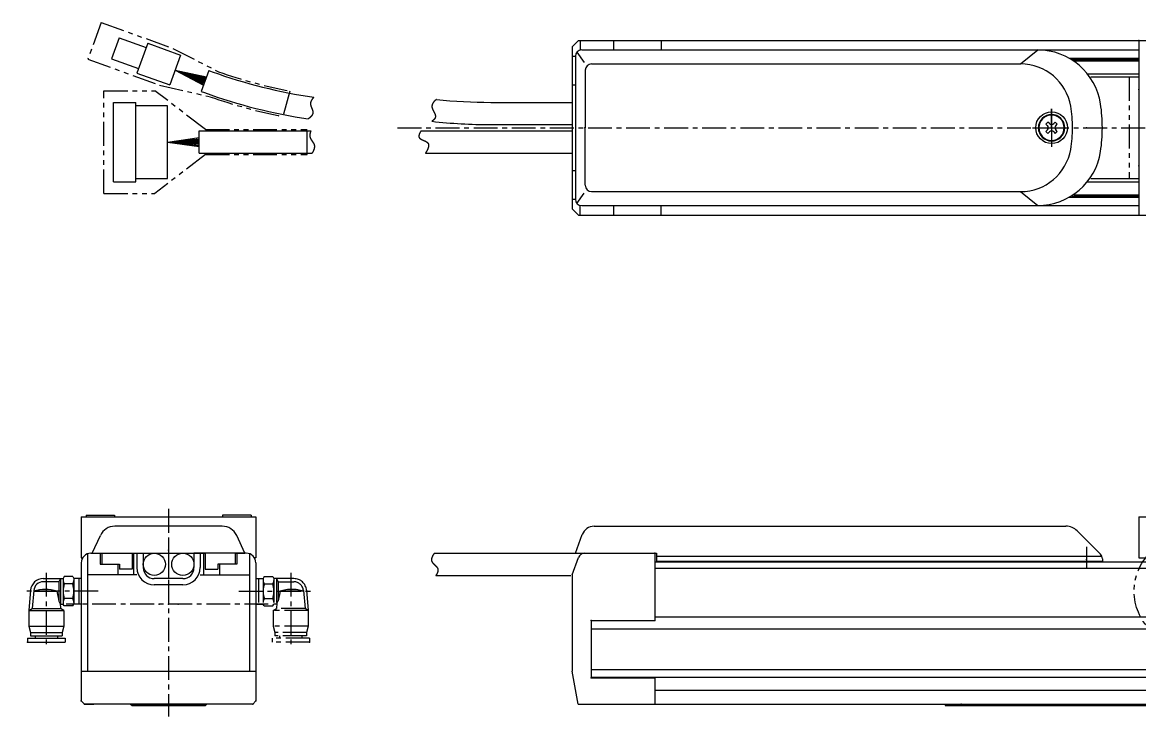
# Model space of a CAD drawing. Extents: x -754 to -140, y 103 to 509.
# Drawn here: x -754.2 to -402.3, y 276.3 to 495 of the extents above; entities that cross this region are included whole.
import ezdxf

# ---------------------------------------------------------------- set-up
doc = ezdxf.new("R2010")
doc.units = 0
for name, pattern in [('CENTER', [12, 7.5, -1.5, 1.5, -1.5]), ('CONTINOUS', [0]), ('PHANTOM', [15, 7.5, -1.5, 1.5, -1.5, 1.5, -1.5])]:
    doc.linetypes.add(name, pattern=pattern)
doc.layers.get('0').update_dxf_attribs({"linetype": 'CONTINUOUS'})
doc.layers.add('CENTER', color=1, linetype='CENTER')

msp = doc.modelspace()

# ---------------------------------------------------------------- linework, layer by layer
at = {"color": 3, "linetype": 'PHANTOM'}
for p, q in [((-729.37, 494.99), (-733.58, 483.41)), ((-729.37, 494.99), (-706.82, 486.78)), ((-706.82, 486.78), (-692.47, 479.43)), ((-733.58, 483.41), (-711.03, 475.21)), ((-711.03, 475.21), (-695.31, 471.61)), ((-405.52, 477.79), (-405.52, 445.79)), ((-728.52, 441.13), (-728.52, 473.45)), ((-728.52, 473.45), (-712.52, 473.45)), ((-696.52, 461.25), (-712.52, 473.45)), ((-669.99, 473.34), (-672.17, 465.31)), ((-696.52, 461.25), (-664.52, 461.25)), ((-664.52, 453.33), (-664.52, 461.25)), ((-696.52, 453.33), (-712.52, 441.13)), ((-696.52, 453.33), (-664.52, 453.33)), ((-728.52, 441.13), (-712.52, 441.13)), ((-678.02, 320.41), (-678.38, 319.79)), ((-678.02, 320.41), (-675.34, 320.41)), ((-675.34, 320.41), (-674.98, 319.79)), ((-680.68, 319.79), (-678.38, 319.79)), ((-680.68, 319.79), (-680.68, 311.79)), ((-679.88, 319.79), (-679.88, 311.79)), ((-678.38, 319.79), (-678.38, 311.79)), ((-678.02, 318.1), (-675.34, 318.1)), ((-668.69, 319.79), (-674.98, 319.79)), ((-674.98, 319.79), (-674.98, 311.79)), ((-674.18, 319.79), (-673.6, 318.79)), ((-674.18, 319.79), (-674.18, 311.79)), ((-673.6, 318.79), (-673.6, 312.79)), ((-673.6, 318.79), (-668.69, 318.79)), ((-678.02, 313.48), (-675.34, 313.48)), ((-673.03, 315.79), (-673.6, 312.79)), ((-665.68, 315.79), (-673.03, 315.79)), ((-665.71, 316.06), (-665.18, 310.36)), ((-664.71, 316.12), (-664.18, 309.79)), ((-680.68, 311.79), (-678.38, 311.79)), ((-678.02, 311.17), (-678.38, 311.79)), ((-678.02, 311.17), (-675.34, 311.17)), ((-675.34, 311.17), (-674.98, 311.79)), ((-675.18, 309.79), (-674.18, 310.36)), ((-664.18, 309.79), (-675.18, 309.79)), ((-675.18, 309.79), (-675.18, 304.79)), ((-674.18, 311.79), (-674.98, 311.79)), ((-674.18, 311.79), (-673.6, 312.79)), ((-674.02, 312.06), (-674.18, 310.36)), ((-665.18, 310.36), (-674.18, 310.36)), ((-664.18, 309.79), (-665.18, 310.36)), ((-664.18, 309.79), (-664.18, 304.79)), ((-664.18, 304.79), (-675.18, 304.79)), ((-675.18, 304.79), (-674.68, 302.79)), ((-664.68, 302.79), (-674.68, 302.79)), ((-674.68, 302.79), (-674.68, 301.79)), ((-664.18, 304.79), (-664.68, 302.79)), ((-664.68, 302.79), (-664.68, 301.79)), ((-675.58, 300.99), (-675.58, 299.79)), ((-663.78, 300.99), (-675.58, 300.99)), ((-663.78, 299.79), (-675.58, 299.79)), ((-664.68, 301.79), (-674.68, 301.79)), ((-673.18, 301.79), (-673.18, 300.99)), ((-666.18, 301.79), (-666.18, 300.99)), ((-663.78, 300.99), (-663.78, 299.79))]:
    msp.add_line(p, q, dxfattribs=at)
at = {"color": 7, "linetype": 'CONTINOUS'}
for p, q in [((-723.7, 490.1), (-726.1, 483.52)), ((-723.7, 490.1), (-715.25, 487.02)), ((-579.02, 489.29), (-581.02, 487.29)), ((-579.02, 489.29), (-558.02, 489.29)), ((-578.54, 489.29), (-578.54, 486.49)), ((-568.02, 489.29), (-568.02, 486.21)), ((-561.02, 489.29), (-158.02, 489.29)), ((-553.02, 489.29), (-553.02, 486.28)), ((-402.52, 489.29), (-402.52, 434.29)), ((-402.52, 489.29), (-384.52, 489.29)), ((-714.73, 488.43), (-718.15, 479.03)), ((-714.73, 488.43), (-704.4, 484.67)), ((-581.02, 487.29), (-581.02, 436.29)), ((-578.02, 486.29), (-434.36, 486.29)), ((-573.02, 486.29), (-402.52, 486.29)), ((-439.77, 481.9), (-434.36, 486.29)), ((-726.1, 483.52), (-717.64, 480.44)), ((-704.4, 484.67), (-707.82, 475.27)), ((-581.02, 484.29), (-580.06, 484.29)), ((-580.02, 484.29), (-580.02, 439.29)), ((-579.53, 485.59), (-577.29, 482.37)), ((-424.41, 483.69), (-402.52, 483.69)), ((-423.75, 483.29), (-402.52, 483.29)), ((-423.09, 482.88), (-402.52, 482.88)), ((-718.15, 479.03), (-707.82, 475.27)), ((-706.11, 479.97), (-696.35, 477.54)), ((-706.11, 479.97), (-696.71, 476.55)), ((-706.11, 479.97), (-696.47, 477.21)), ((-706.11, 479.97), (-696.59, 476.88)), ((-706.11, 479.97), (-696.23, 477.87)), ((-706.11, 479.97), (-697.19, 475.23)), ((-706.11, 479.97), (-696.83, 476.22)), ((-706.11, 479.97), (-697.07, 475.56)), ((-706.11, 479.97), (-696.95, 475.89)), ((-706.11, 479.97), (-696.71, 476.55)), ((-695.51, 479.84), (-697.91, 473.26)), ((-695.51, 479.84), (-694.41, 479.44)), ((-576.92, 479.9), (-576.92, 461.79)), ((-574.92, 481.9), (-439.77, 481.9)), ((-418.47, 478.79), (-402.52, 478.79)), ((-581.02, 475.29), (-580.16, 475.29)), ((-417.64, 477.79), (-402.52, 477.79)), ((-697.91, 473.26), (-696.81, 472.86)), ((-725.52, 469.79), (-718.52, 469.79)), ((-725.52, 444.79), (-725.52, 469.79)), ((-718.52, 444.79), (-718.52, 469.79)), ((-718.52, 468.79), (-708.52, 468.79)), ((-708.52, 445.79), (-708.52, 468.75)), ((-606.69, 469.79), (-581.02, 469.79)), ((-606.69, 462.79), (-581.02, 462.79)), ((-576.92, 443.67), (-576.92, 461.79)), ((-431.18, 463.6), (-431.83, 462.95)), ((-431.83, 462.95), (-431.33, 462.45)), ((-431.33, 461.12), (-431.83, 460.63)), ((-430.68, 463.1), (-431.18, 463.6)), ((-428.86, 463.6), (-429.35, 463.1)), ((-428.21, 462.95), (-428.86, 463.6)), ((-428.7, 462.45), (-428.21, 462.95)), ((-428.21, 460.63), (-428.7, 461.12)), ((-708.52, 457.29), (-698.52, 458.69)), ((-708.52, 457.29), (-698.52, 458.34)), ((-708.52, 457.29), (-698.52, 457.99)), ((-708.52, 457.29), (-698.52, 457.64)), ((-698.52, 460.79), (-663.4, 460.79)), ((-698.52, 453.79), (-698.52, 460.79)), ((-628.63, 460.79), (-581.02, 460.79)), ((-431.83, 460.63), (-431.18, 459.98)), ((-431.18, 459.98), (-430.68, 460.47)), ((-429.35, 460.47), (-428.86, 459.98)), ((-428.86, 459.98), (-428.21, 460.63)), ((-708.52, 457.29), (-698.52, 456.94)), ((-708.52, 457.29), (-698.52, 456.59)), ((-708.52, 457.29), (-698.52, 456.24)), ((-708.52, 457.29), (-698.52, 455.88)), ((-708.52, 457.29), (-698.52, 457.29)), ((-708.52, 457.29), (-698.52, 457.29)), ((-698.52, 453.79), (-662.98, 453.79)), ((-627.28, 453.79), (-581.02, 453.79)), ((-581.02, 448.29), (-580.16, 448.29)), ((-725.52, 444.79), (-718.52, 444.79)), ((-718.52, 445.79), (-708.52, 445.79)), ((-418.84, 444.79), (-402.52, 444.79)), ((-417.67, 445.79), (-402.52, 445.79)), ((-579.53, 437.98), (-577.29, 441.2)), ((-574.92, 441.67), (-439.77, 441.67)), ((-439.77, 441.67), (-434.36, 437.29)), ((-423.53, 440.29), (-402.52, 440.29)), ((-422.95, 440.69), (-402.52, 440.69)), ((-581.02, 439.29), (-580.06, 439.29)), ((-578.54, 434.29), (-578.54, 437.09)), ((-578.02, 437.29), (-434.36, 437.29)), ((-573.02, 437.29), (-402.52, 437.29)), ((-568.02, 437.25), (-568.02, 434.29)), ((-553.02, 434.29), (-553.02, 437.33)), ((-424.49, 439.88), (-402.52, 439.88)), ((-579.02, 434.29), (-581.02, 436.29)), ((-579.02, 434.29), (-558.02, 434.29)), ((-561.02, 434.29), (-158.02, 434.29)), ((-402.52, 434.29), (-384.52, 434.29)), ((-735.68, 339.29), (-680.68, 339.29)), ((-735.68, 339.29), (-735.68, 326.29)), ((-734.18, 339.79), (-734.18, 339.29)), ((-734.18, 339.79), (-725.18, 339.79)), ((-725.18, 339.79), (-725.18, 339.29)), ((-682.18, 339.79), (-691.18, 339.79)), ((-691.18, 339.79), (-691.18, 339.29)), ((-682.18, 339.79), (-682.18, 339.29)), ((-680.68, 339.29), (-680.68, 326.29)), ((-402.52, 339.29), (-402.52, 326.29)), ((-402.52, 339.29), (-384.02, 339.29)), ((-691.25, 336.29), (-725.11, 336.29)), ((-574.12, 336.29), (-425.49, 336.29)), ((-421.95, 334.82), (-414.6, 327.47)), ((-732.26, 327.79), (-729.64, 333.4)), ((-684.1, 327.79), (-686.72, 333.4)), ((-580.02, 327.79), (-577.88, 333.66)), ((-733.68, 327.62), (-733.68, 290.63)), ((-732.68, 327.79), (-716.18, 327.79)), ((-732.26, 327.79), (-729.18, 327.79)), ((-729.68, 327.79), (-729.68, 324.29)), ((-729.18, 327.79), (-729.18, 324.29)), ((-719.68, 327.79), (-719.68, 322.79)), ((-719.68, 327.79), (-696.68, 327.79)), ((-719.18, 327.79), (-719.18, 320.99)), ((-718.18, 327.79), (-718.18, 323.29)), ((-716.18, 327.79), (-716.18, 323.29)), ((-700.18, 327.79), (-700.18, 323.29)), ((-683.68, 327.79), (-700.18, 327.79)), ((-698.18, 327.79), (-698.18, 323.29)), ((-697.18, 327.79), (-697.18, 320.99)), ((-696.68, 327.79), (-696.68, 322.79)), ((-687.18, 327.79), (-687.18, 324.29)), ((-687.18, 327.79), (-684.1, 327.79)), ((-686.68, 327.79), (-686.68, 324.29)), ((-682.68, 327.62), (-682.68, 290.63)), ((-624.44, 327.79), (-578.02, 327.79)), ((-580.02, 327.79), (-554.52, 327.79)), ((-577.14, 327.79), (-555.02, 327.79)), ((-555.02, 327.79), (-555.02, 306.59)), ((-554.52, 327.79), (-554.52, 325.29)), ((-735.68, 326.29), (-735.17, 326.29)), ((-735.68, 324.79), (-735.68, 283.36)), ((-729.68, 324.29), (-724.18, 324.29)), ((-729.18, 324.29), (-723.68, 324.29)), ((-724.18, 324.29), (-724.18, 320.99)), ((-723.68, 324.29), (-723.68, 322.79)), ((-692.68, 324.29), (-692.68, 322.79)), ((-687.18, 324.29), (-692.68, 324.29)), ((-686.68, 324.29), (-692.18, 324.29)), ((-692.18, 324.29), (-692.18, 320.99)), ((-680.68, 326.29), (-681.19, 326.29)), ((-680.68, 324.79), (-680.68, 281.29)), ((-581.02, 320.99), (-579.02, 326.47)), ((-555.02, 325.09), (-158.02, 325.09)), ((-554.52, 326.89), (-414.2, 326.89)), ((-554.52, 325.29), (-414.02, 325.29)), ((-414.02, 326.06), (-414.02, 325.29)), ((-402.52, 326.29), (-312.52, 326.29)), ((-741.02, 320.41), (-741.38, 319.79)), ((-738.34, 320.41), (-741.02, 320.41)), ((-738.34, 320.41), (-737.98, 319.79)), ((-718.18, 320.99), (-733.68, 320.99)), ((-719.18, 320.99), (-724.18, 320.99)), ((-719.68, 322.79), (-723.68, 322.79)), ((-698.18, 320.99), (-682.68, 320.99)), ((-697.18, 320.99), (-692.18, 320.99)), ((-696.68, 322.79), (-692.68, 322.79)), ((-623.98, 320.79), (-581.49, 320.79)), ((-581.02, 320.99), (-581.02, 290.63)), ((-555.02, 323.09), (-169.02, 323.09)), ((-747.67, 319.79), (-741.38, 319.79)), ((-742.76, 318.79), (-747.67, 318.79)), ((-742.18, 319.79), (-742.76, 318.79)), ((-742.76, 318.79), (-742.76, 312.79)), ((-742.18, 319.79), (-742.18, 311.79)), ((-741.38, 319.79), (-741.38, 311.79)), ((-738.34, 318.1), (-741.02, 318.1)), ((-737.98, 319.79), (-737.98, 311.79)), ((-735.68, 319.79), (-737.98, 319.79)), ((-736.48, 319.79), (-736.48, 311.79)), ((-735.68, 319.79), (-735.68, 311.79)), ((-703.68, 319.79), (-712.68, 319.79)), ((-703.68, 317.79), (-712.68, 317.79)), ((-751.65, 316.12), (-752.18, 309.79)), ((-750.66, 316.06), (-751.18, 310.36)), ((-750.68, 315.79), (-743.33, 315.79)), ((-743.33, 315.79), (-742.76, 312.79)), ((-738.34, 313.48), (-741.02, 313.48)), ((-752.18, 309.79), (-751.18, 310.36)), ((-752.18, 309.79), (-752.18, 304.79)), ((-752.18, 309.79), (-741.18, 309.79)), ((-751.18, 310.36), (-742.18, 310.36)), ((-742.18, 311.79), (-742.76, 312.79)), ((-742.34, 312.06), (-742.18, 310.36)), ((-742.18, 311.79), (-741.38, 311.79)), ((-741.18, 309.79), (-742.18, 310.36)), ((-741.02, 311.17), (-741.38, 311.79)), ((-741.18, 309.79), (-741.18, 304.79)), ((-738.34, 311.17), (-741.02, 311.17)), ((-738.34, 311.17), (-737.98, 311.79)), ((-735.68, 311.79), (-737.98, 311.79)), ((-575.02, 306.59), (-555.02, 306.59)), ((-575.02, 306.59), (-575.02, 288.59)), ((-555.02, 307.79), (-169.02, 307.79)), ((-752.18, 304.79), (-751.68, 302.79)), ((-752.18, 304.79), (-741.18, 304.79)), ((-751.68, 302.79), (-751.68, 301.79)), ((-751.68, 302.79), (-741.68, 302.79)), ((-741.18, 304.79), (-741.68, 302.79)), ((-741.68, 302.79), (-741.68, 301.79)), ((-575.02, 303.96), (-148.52, 303.96)), ((-752.58, 300.99), (-752.58, 299.79)), ((-752.58, 300.99), (-740.78, 300.99)), ((-752.58, 299.79), (-740.78, 299.79)), ((-751.68, 301.79), (-741.68, 301.79)), ((-750.18, 301.79), (-750.18, 300.99)), ((-743.18, 301.79), (-743.18, 300.99)), ((-740.78, 300.99), (-740.78, 299.79)), ((-735.68, 290.63), (-680.68, 290.63)), ((-579.19, 280.29), (-581.02, 290.63)), ((-575.02, 291.12), (-148.52, 291.12)), ((-575.02, 288.79), (-148.52, 288.79)), ((-735.68, 288.59), (-735.68, 281.29)), ((-575.02, 288.59), (-555.02, 288.59)), ((-555.02, 288.59), (-555.02, 280.29)), ((-555.02, 284.62), (-169.02, 284.62)), ((-735.68, 281.29), (-734.68, 280.29)), ((-735.68, 281.29), (-734.68, 280.29)), ((-681.68, 280.29), (-734.68, 280.29)), ((-734.68, 280.29), (-731.68, 280.29)), ((-720.18, 280.29), (-696.18, 280.29)), ((-719.78, 279.79), (-720.18, 280.19)), ((-719.78, 279.79), (-696.58, 279.79)), ((-696.18, 280.19), (-696.58, 279.79)), ((-680.68, 281.29), (-681.68, 280.29)), ((-579.19, 280.29), (-555.02, 280.29)), ((-555.02, 280.29), (-169.02, 280.29)), ((-463.52, 280.29), (-463.52, 279.79)), ((-463.52, 279.79), (-277.93, 279.79))]:
    msp.add_line(p, q, dxfattribs=at)
at = {"color": 7}
for points in [[(-662.41, 471.41, 0), (-662.44, 471.38, 0), (-662.47, 471.35, 0), (-662.49, 471.32, 0), (-662.52, 471.29, 0), (-662.55, 471.26, 0), (-662.58, 471.23, 0), (-662.61, 471.2, 0), (-662.63, 471.17, 0), (-662.66, 471.14, 0), (-662.69, 471.1, 0), (-662.71, 471.07, 0), (-662.74, 471.04, 0), (-662.77, 471.01, 0), (-662.79, 470.97, 0), (-662.82, 470.94, 0), (-662.85, 470.91, 0), (-662.87, 470.87, 0), (-662.9, 470.84, 0), (-662.92, 470.81, 0), (-662.95, 470.77, 0), (-662.97, 470.74, 0), (-663, 470.7, 0), (-663.02, 470.67, 0), (-663.04, 470.63, 0), (-663.07, 470.6, 0), (-663.09, 470.56, 0), (-663.11, 470.52, 0), (-663.13, 470.49, 0), (-663.15, 470.45, 0), (-663.17, 470.42, 0), (-663.19, 470.38, 0), (-663.21, 470.34, 0), (-663.23, 470.31, 0), (-663.25, 470.27, 0), (-663.27, 470.23, 0), (-663.28, 470.19, 0), (-663.3, 470.16, 0), (-663.32, 470.12, 0), (-663.33, 470.08, 0), (-663.35, 470.04, 0), (-663.36, 470, 0), (-663.37, 469.97, 0), (-663.38, 469.93, 0), (-663.4, 469.89, 0), (-663.41, 469.85, 0), (-663.42, 469.81, 0), (-663.43, 469.77, 0), (-663.44, 469.74, 0), (-663.44, 469.7, 0), (-663.45, 469.66, 0), (-663.46, 469.62, 0), (-663.46, 469.58, 0), (-663.47, 469.54, 0), (-663.47, 469.5, 0), (-663.47, 469.46, 0), (-663.47, 469.42, 0), (-663.47, 469.38, 0), (-663.47, 469.35, 0), (-663.47, 469.31, 0), (-663.47, 469.27, 0), (-663.47, 469.23, 0), (-663.46, 469.19, 0), (-663.46, 469.15, 0), (-663.45, 469.11, 0), (-663.45, 469.07, 0), (-663.44, 469.03, 0), (-663.43, 468.99, 0), (-663.42, 468.95, 0), (-663.41, 468.91, 0), (-663.4, 468.87, 0), (-663.39, 468.83, 0), (-663.38, 468.79, 0), (-663.37, 468.75, 0), (-663.36, 468.71, 0), (-663.35, 468.67, 0), (-663.34, 468.64, 0), (-663.32, 468.6, 0), (-663.31, 468.56, 0), (-663.3, 468.52, 0), (-663.28, 468.48, 0), (-663.27, 468.44, 0), (-663.25, 468.4, 0), (-663.24, 468.36, 0), (-663.22, 468.32, 0), (-663.21, 468.28, 0), (-663.19, 468.24, 0), (-663.17, 468.2, 0), (-663.16, 468.16, 0), (-663.14, 468.12, 0), (-663.13, 468.08, 0), (-663.11, 468.04, 0), (-663.09, 468, 0), (-663.08, 467.96, 0), (-663.06, 467.92, 0), (-663.04, 467.88, 0), (-663.03, 467.85, 0), (-663.01, 467.81, 0), (-663, 467.77, 0), (-662.98, 467.73, 0), (-662.97, 467.69, 0), (-662.95, 467.65, 0), (-662.93, 467.61, 0), (-662.92, 467.57, 0), (-662.9, 467.53, 0), (-662.89, 467.49, 0), (-662.88, 467.45, 0), (-662.86, 467.41, 0), (-662.85, 467.38, 0), (-662.84, 467.34, 0), (-662.83, 467.3, 0), (-662.81, 467.26, 0), (-662.8, 467.22, 0), (-662.79, 467.18, 0), (-662.78, 467.14, 0), (-662.77, 467.1, 0), (-662.76, 467.06, 0), (-662.75, 467.03, 0), (-662.75, 466.99, 0), (-662.74, 466.95, 0), (-662.73, 466.91, 0), (-662.73, 466.87, 0), (-662.72, 466.83, 0), (-662.72, 466.8, 0), (-662.71, 466.76, 0), (-662.71, 466.72, 0), (-662.71, 466.68, 0), (-662.71, 466.64, 0), (-662.71, 466.61, 0), (-662.71, 466.57, 0), (-662.71, 466.53, 0), (-662.71, 466.49, 0), (-662.72, 466.46, 0), (-662.72, 466.42, 0), (-662.73, 466.38, 0), (-662.74, 466.35, 0), (-662.74, 466.31, 0), (-662.75, 466.27, 0), (-662.76, 466.23, 0), (-662.77, 466.2, 0), (-662.79, 466.16, 0), (-662.8, 466.12, 0), (-662.81, 466.09, 0), (-662.83, 466.05, 0), (-662.84, 466.01, 0), (-662.86, 465.98, 0), (-662.88, 465.94, 0), (-662.89, 465.91, 0), (-662.91, 465.87, 0), (-662.93, 465.84, 0), (-662.95, 465.8, 0), (-662.97, 465.77, 0), (-663, 465.73, 0), (-663.02, 465.7, 0), (-663.04, 465.66, 0), (-663.07, 465.63, 0), (-663.09, 465.6, 0), (-663.11, 465.56, 0), (-663.14, 465.53, 0), (-663.17, 465.49, 0), (-663.19, 465.46, 0), (-663.22, 465.43, 0), (-663.25, 465.4, 0), (-663.27, 465.36, 0), (-663.3, 465.33, 0), (-663.33, 465.3, 0), (-663.36, 465.27, 0), (-663.39, 465.24, 0), (-663.42, 465.21, 0), (-663.45, 465.18, 0), (-663.48, 465.15, 0), (-663.51, 465.12, 0), (-663.55, 465.09, 0), (-663.58, 465.06, 0), (-663.61, 465.03, 0), (-663.64, 465, 0), (-663.68, 464.97, 0), (-663.71, 464.94, 0), (-663.74, 464.92, 0), (-663.77, 464.89, 0), (-663.81, 464.86, 0), (-663.84, 464.84, 0), (-663.87, 464.81, 0), (-663.91, 464.78, 0), (-663.94, 464.76, 0), (-663.98, 464.73, 0), (-664.01, 464.71, 0), (-664.04, 464.68, 0), (-664.08, 464.66, 0), (-664.11, 464.64, 0), (-664.14, 464.62, 0), (-664.18, 464.59, 0)], [(-623.79, 470.7, 0), (-623.82, 470.68, 0), (-623.86, 470.65, 0), (-623.89, 470.63, 0), (-623.92, 470.61, 0), (-623.96, 470.58, 0), (-623.99, 470.55, 0), (-624.02, 470.53, 0), (-624.06, 470.5, 0), (-624.09, 470.47, 0), (-624.12, 470.44, 0), (-624.16, 470.41, 0), (-624.19, 470.38, 0), (-624.22, 470.36, 0), (-624.26, 470.33, 0), (-624.29, 470.3, 0), (-624.32, 470.27, 0), (-624.35, 470.24, 0), (-624.38, 470.2, 0), (-624.41, 470.17, 0), (-624.45, 470.14, 0), (-624.48, 470.11, 0), (-624.51, 470.07, 0), (-624.53, 470.04, 0), (-624.57, 470.01, 0), (-624.59, 469.98, 0), (-624.62, 469.94, 0), (-624.65, 469.91, 0), (-624.68, 469.87, 0), (-624.71, 469.84, 0), (-624.73, 469.8, 0), (-624.76, 469.77, 0), (-624.78, 469.73, 0), (-624.81, 469.69, 0), (-624.83, 469.66, 0), (-624.86, 469.62, 0), (-624.88, 469.58, 0), (-624.9, 469.55, 0), (-624.92, 469.51, 0), (-624.95, 469.47, 0), (-624.97, 469.44, 0), (-624.99, 469.4, 0), (-625, 469.36, 0), (-625.02, 469.32, 0), (-625.04, 469.28, 0), (-625.06, 469.25, 0), (-625.08, 469.21, 0), (-625.09, 469.17, 0), (-625.11, 469.13, 0), (-625.12, 469.09, 0), (-625.13, 469.05, 0), (-625.14, 469.01, 0), (-625.15, 468.97, 0), (-625.17, 468.93, 0), (-625.17, 468.89, 0), (-625.18, 468.85, 0), (-625.19, 468.81, 0), (-625.2, 468.77, 0), (-625.2, 468.73, 0), (-625.21, 468.69, 0), (-625.21, 468.65, 0), (-625.21, 468.61, 0), (-625.22, 468.57, 0), (-625.22, 468.53, 0), (-625.22, 468.49, 0), (-625.21, 468.45, 0), (-625.21, 468.41, 0), (-625.21, 468.37, 0), (-625.2, 468.33, 0), (-625.2, 468.29, 0), (-625.19, 468.25, 0), (-625.18, 468.21, 0), (-625.17, 468.17, 0), (-625.17, 468.13, 0), (-625.16, 468.09, 0), (-625.15, 468.05, 0), (-625.13, 468, 0), (-625.12, 467.96, 0), (-625.11, 467.92, 0), (-625.1, 467.88, 0), (-625.08, 467.84, 0), (-625.07, 467.8, 0), (-625.05, 467.76, 0), (-625.04, 467.72, 0), (-625.02, 467.68, 0), (-625, 467.64, 0), (-624.99, 467.6, 0), (-624.97, 467.56, 0), (-624.95, 467.52, 0), (-624.93, 467.48, 0), (-624.91, 467.44, 0), (-624.9, 467.39, 0), (-624.88, 467.35, 0), (-624.86, 467.31, 0), (-624.84, 467.27, 0), (-624.82, 467.23, 0), (-624.8, 467.19, 0), (-624.78, 467.15, 0), (-624.76, 467.11, 0), (-624.73, 467.07, 0), (-624.71, 467.03, 0), (-624.69, 466.99, 0), (-624.67, 466.95, 0), (-624.65, 466.91, 0), (-624.63, 466.87, 0), (-624.61, 466.83, 0), (-624.59, 466.79, 0), (-624.57, 466.75, 0), (-624.55, 466.71, 0), (-624.53, 466.67, 0), (-624.51, 466.63, 0), (-624.49, 466.59, 0), (-624.47, 466.55, 0), (-624.45, 466.51, 0), (-624.43, 466.47, 0), (-624.41, 466.43, 0), (-624.39, 466.39, 0), (-624.37, 466.35, 0), (-624.35, 466.31, 0), (-624.34, 466.27, 0), (-624.32, 466.23, 0), (-624.3, 466.19, 0), (-624.29, 466.15, 0), (-624.27, 466.11, 0), (-624.25, 466.07, 0), (-624.24, 466.03, 0), (-624.23, 466, 0), (-624.21, 465.95, 0), (-624.2, 465.92, 0), (-624.19, 465.88, 0), (-624.18, 465.84, 0), (-624.17, 465.8, 0), (-624.16, 465.76, 0), (-624.15, 465.72, 0), (-624.14, 465.69, 0), (-624.13, 465.65, 0), (-624.13, 465.61, 0), (-624.12, 465.57, 0), (-624.12, 465.53, 0), (-624.11, 465.49, 0), (-624.11, 465.46, 0), (-624.11, 465.42, 0), (-624.11, 465.38, 0), (-624.11, 465.34, 0), (-624.11, 465.31, 0), (-624.11, 465.27, 0), (-624.12, 465.23, 0), (-624.12, 465.19, 0), (-624.13, 465.16, 0), (-624.14, 465.12, 0), (-624.14, 465.08, 0), (-624.15, 465.05, 0), (-624.17, 465.01, 0), (-624.18, 464.97, 0), (-624.19, 464.94, 0), (-624.21, 464.9, 0), (-624.22, 464.86, 0), (-624.24, 464.83, 0), (-624.26, 464.79, 0), (-624.28, 464.76, 0), (-624.3, 464.72, 0), (-624.32, 464.69, 0), (-624.34, 464.65, 0), (-624.37, 464.62, 0), (-624.39, 464.58, 0), (-624.42, 464.55, 0), (-624.44, 464.52, 0), (-624.47, 464.48, 0), (-624.5, 464.45, 0), (-624.52, 464.42, 0), (-624.55, 464.39, 0), (-624.58, 464.36, 0), (-624.62, 464.32, 0), (-624.65, 464.29, 0), (-624.68, 464.26, 0), (-624.71, 464.23, 0), (-624.74, 464.2, 0), (-624.77, 464.17, 0), (-624.81, 464.14, 0), (-624.84, 464.12, 0), (-624.88, 464.09, 0), (-624.91, 464.06, 0), (-624.95, 464.04, 0), (-624.98, 464.01, 0), (-625.02, 463.99, 0), (-625.05, 463.96, 0), (-625.09, 463.94, 0), (-625.12, 463.91, 0), (-625.16, 463.89, 0), (-625.19, 463.87, 0), (-625.23, 463.85, 0), (-625.27, 463.82, 0)], [(-663.38, 460.79, 0), (-663.39, 460.75, 0), (-663.41, 460.71, 0), (-663.42, 460.68, 0), (-663.44, 460.64, 0), (-663.45, 460.6, 0), (-663.46, 460.57, 0), (-663.48, 460.53, 0), (-663.49, 460.49, 0), (-663.5, 460.45, 0), (-663.51, 460.41, 0), (-663.52, 460.38, 0), (-663.54, 460.34, 0), (-663.55, 460.3, 0), (-663.56, 460.26, 0), (-663.57, 460.22, 0), (-663.58, 460.18, 0), (-663.59, 460.14, 0), (-663.6, 460.1, 0), (-663.61, 460.06, 0), (-663.62, 460.02, 0), (-663.62, 459.98, 0), (-663.63, 459.94, 0), (-663.64, 459.91, 0), (-663.64, 459.87, 0), (-663.65, 459.83, 0), (-663.66, 459.79, 0), (-663.66, 459.75, 0), (-663.67, 459.71, 0), (-663.67, 459.67, 0), (-663.67, 459.63, 0), (-663.68, 459.59, 0), (-663.68, 459.55, 0), (-663.68, 459.51, 0), (-663.68, 459.47, 0), (-663.69, 459.43, 0), (-663.69, 459.39, 0), (-663.69, 459.35, 0), (-663.69, 459.31, 0), (-663.68, 459.27, 0), (-663.68, 459.23, 0), (-663.68, 459.19, 0), (-663.68, 459.16, 0), (-663.67, 459.12, 0), (-663.67, 459.08, 0), (-663.66, 459.04, 0), (-663.66, 459, 0), (-663.65, 458.96, 0), (-663.64, 458.93, 0), (-663.63, 458.89, 0), (-663.63, 458.85, 0), (-663.62, 458.81, 0), (-663.61, 458.78, 0), (-663.6, 458.74, 0), (-663.58, 458.7, 0), (-663.57, 458.67, 0), (-663.56, 458.63, 0), (-663.54, 458.6, 0), (-663.53, 458.56, 0), (-663.51, 458.52, 0), (-663.5, 458.49, 0), (-663.48, 458.45, 0), (-663.47, 458.42, 0), (-663.45, 458.38, 0), (-663.43, 458.35, 0), (-663.41, 458.31, 0), (-663.39, 458.28, 0), (-663.38, 458.24, 0), (-663.36, 458.21, 0), (-663.34, 458.17, 0), (-663.32, 458.14, 0), (-663.3, 458.11, 0), (-663.28, 458.07, 0), (-663.25, 458.04, 0), (-663.23, 458, 0), (-663.21, 457.97, 0), (-663.19, 457.94, 0), (-663.17, 457.9, 0), (-663.15, 457.87, 0), (-663.12, 457.83, 0), (-663.1, 457.8, 0), (-663.08, 457.77, 0), (-663.06, 457.74, 0), (-663.03, 457.7, 0), (-663.01, 457.67, 0), (-662.99, 457.63, 0), (-662.96, 457.6, 0), (-662.94, 457.57, 0), (-662.92, 457.54, 0), (-662.89, 457.5, 0), (-662.87, 457.47, 0), (-662.85, 457.44, 0), (-662.83, 457.4, 0), (-662.8, 457.37, 0), (-662.78, 457.34, 0), (-662.76, 457.3, 0), (-662.74, 457.27, 0), (-662.72, 457.24, 0), (-662.69, 457.2, 0), (-662.67, 457.17, 0), (-662.65, 457.14, 0), (-662.63, 457.1, 0), (-662.61, 457.07, 0), (-662.59, 457.04, 0), (-662.57, 457, 0), (-662.55, 456.97, 0), (-662.53, 456.93, 0), (-662.51, 456.9, 0), (-662.49, 456.86, 0), (-662.47, 456.83, 0), (-662.46, 456.8, 0), (-662.44, 456.76, 0), (-662.42, 456.73, 0), (-662.41, 456.69, 0), (-662.39, 456.66, 0), (-662.38, 456.62, 0), (-662.36, 456.59, 0), (-662.35, 456.55, 0), (-662.34, 456.52, 0), (-662.32, 456.48, 0), (-662.31, 456.44, 0), (-662.3, 456.41, 0), (-662.29, 456.37, 0), (-662.28, 456.34, 0), (-662.27, 456.3, 0), (-662.27, 456.26, 0), (-662.26, 456.23, 0), (-662.25, 456.19, 0), (-662.25, 456.15, 0), (-662.24, 456.11, 0), (-662.24, 456.08, 0), (-662.23, 456.04, 0), (-662.23, 456, 0), (-662.23, 455.96, 0), (-662.23, 455.92, 0), (-662.23, 455.89, 0), (-662.23, 455.85, 0), (-662.23, 455.81, 0), (-662.23, 455.77, 0), (-662.23, 455.73, 0), (-662.24, 455.69, 0), (-662.24, 455.65, 0), (-662.24, 455.62, 0), (-662.25, 455.58, 0), (-662.25, 455.54, 0), (-662.26, 455.5, 0), (-662.27, 455.46, 0), (-662.27, 455.42, 0), (-662.28, 455.38, 0), (-662.29, 455.34, 0), (-662.3, 455.3, 0), (-662.31, 455.26, 0), (-662.32, 455.22, 0), (-662.33, 455.18, 0), (-662.34, 455.14, 0), (-662.35, 455.11, 0), (-662.36, 455.07, 0), (-662.37, 455.03, 0), (-662.38, 454.99, 0), (-662.4, 454.95, 0), (-662.41, 454.91, 0), (-662.42, 454.87, 0), (-662.44, 454.83, 0), (-662.45, 454.8, 0), (-662.47, 454.76, 0), (-662.49, 454.72, 0), (-662.5, 454.68, 0), (-662.52, 454.64, 0), (-662.53, 454.6, 0), (-662.55, 454.57, 0), (-662.57, 454.53, 0), (-662.59, 454.49, 0), (-662.6, 454.45, 0), (-662.62, 454.42, 0), (-662.64, 454.38, 0), (-662.66, 454.34, 0), (-662.68, 454.31, 0), (-662.7, 454.27, 0), (-662.72, 454.23, 0), (-662.73, 454.2, 0), (-662.75, 454.16, 0), (-662.77, 454.13, 0), (-662.79, 454.09, 0), (-662.82, 454.06, 0), (-662.84, 454.02, 0), (-662.86, 453.99, 0), (-662.88, 453.95, 0), (-662.9, 453.92, 0), (-662.92, 453.89, 0), (-662.94, 453.85, 0), (-662.96, 453.82, 0), (-662.99, 453.79, 0)], [(-628.63, 460.79, 0), (-628.66, 460.75, 0), (-628.69, 460.71, 0), (-628.72, 460.67, 0), (-628.74, 460.63, 0), (-628.77, 460.59, 0), (-628.79, 460.55, 0), (-628.82, 460.51, 0), (-628.85, 460.47, 0), (-628.87, 460.43, 0), (-628.9, 460.38, 0), (-628.92, 460.34, 0), (-628.95, 460.29, 0), (-628.97, 460.25, 0), (-629, 460.21, 0), (-629.02, 460.16, 0), (-629.04, 460.12, 0), (-629.06, 460.07, 0), (-629.08, 460.02, 0), (-629.11, 459.98, 0), (-629.12, 459.93, 0), (-629.14, 459.89, 0), (-629.16, 459.84, 0), (-629.18, 459.79, 0), (-629.2, 459.75, 0), (-629.21, 459.7, 0), (-629.23, 459.65, 0), (-629.24, 459.61, 0), (-629.25, 459.56, 0), (-629.26, 459.52, 0), (-629.27, 459.47, 0), (-629.28, 459.43, 0), (-629.29, 459.38, 0), (-629.3, 459.34, 0), (-629.3, 459.29, 0), (-629.31, 459.25, 0), (-629.31, 459.21, 0), (-629.31, 459.16, 0), (-629.31, 459.12, 0), (-629.31, 459.08, 0), (-629.31, 459.04, 0), (-629.3, 459, 0), (-629.29, 458.96, 0), (-629.29, 458.92, 0), (-629.28, 458.88, 0), (-629.26, 458.85, 0), (-629.25, 458.81, 0), (-629.24, 458.77, 0), (-629.22, 458.74, 0), (-629.2, 458.7, 0), (-629.18, 458.67, 0), (-629.16, 458.64, 0), (-629.14, 458.61, 0), (-629.11, 458.58, 0), (-629.09, 458.55, 0), (-629.06, 458.52, 0), (-629.03, 458.49, 0), (-629, 458.46, 0), (-628.97, 458.43, 0), (-628.94, 458.4, 0), (-628.9, 458.38, 0), (-628.87, 458.35, 0), (-628.83, 458.32, 0), (-628.8, 458.3, 0), (-628.76, 458.27, 0), (-628.72, 458.25, 0), (-628.68, 458.22, 0), (-628.64, 458.2, 0), (-628.6, 458.17, 0), (-628.56, 458.15, 0), (-628.51, 458.13, 0), (-628.47, 458.11, 0), (-628.43, 458.08, 0), (-628.38, 458.06, 0), (-628.34, 458.04, 0), (-628.29, 458.02, 0), (-628.25, 458, 0), (-628.2, 457.97, 0), (-628.15, 457.95, 0), (-628.11, 457.93, 0), (-628.06, 457.91, 0), (-628.01, 457.89, 0), (-627.97, 457.87, 0), (-627.92, 457.85, 0), (-627.87, 457.83, 0), (-627.82, 457.81, 0), (-627.77, 457.79, 0), (-627.73, 457.76, 0), (-627.68, 457.74, 0), (-627.63, 457.72, 0), (-627.58, 457.7, 0), (-627.53, 457.68, 0), (-627.49, 457.66, 0), (-627.44, 457.64, 0), (-627.39, 457.62, 0), (-627.35, 457.59, 0), (-627.3, 457.57, 0), (-627.26, 457.55, 0), (-627.21, 457.53, 0), (-627.17, 457.5, 0), (-627.12, 457.48, 0), (-627.08, 457.46, 0), (-627.04, 457.43, 0), (-627, 457.41, 0), (-626.96, 457.38, 0), (-626.92, 457.36, 0), (-626.88, 457.33, 0), (-626.84, 457.31, 0), (-626.8, 457.28, 0), (-626.77, 457.25, 0), (-626.73, 457.22, 0), (-626.7, 457.2, 0), (-626.66, 457.17, 0), (-626.63, 457.14, 0), (-626.6, 457.11, 0), (-626.57, 457.08, 0), (-626.54, 457.05, 0), (-626.51, 457.01, 0), (-626.49, 456.98, 0), (-626.47, 456.95, 0), (-626.44, 456.92, 0), (-626.42, 456.88, 0), (-626.4, 456.85, 0), (-626.38, 456.81, 0), (-626.37, 456.77, 0), (-626.35, 456.73, 0), (-626.34, 456.7, 0), (-626.33, 456.66, 0), (-626.31, 456.62, 0), (-626.3, 456.58, 0), (-626.29, 456.54, 0), (-626.29, 456.5, 0), (-626.28, 456.45, 0), (-626.27, 456.41, 0), (-626.27, 456.37, 0), (-626.27, 456.33, 0), (-626.27, 456.28, 0), (-626.27, 456.24, 0), (-626.27, 456.19, 0), (-626.27, 456.15, 0), (-626.27, 456.11, 0), (-626.28, 456.06, 0), (-626.28, 456.01, 0), (-626.29, 455.97, 0), (-626.29, 455.92, 0), (-626.3, 455.87, 0), (-626.31, 455.83, 0), (-626.32, 455.78, 0), (-626.33, 455.73, 0), (-626.34, 455.69, 0), (-626.35, 455.64, 0), (-626.37, 455.59, 0), (-626.38, 455.54, 0), (-626.39, 455.49, 0), (-626.41, 455.45, 0), (-626.42, 455.4, 0), (-626.44, 455.35, 0), (-626.46, 455.3, 0), (-626.48, 455.25, 0), (-626.49, 455.21, 0), (-626.51, 455.16, 0), (-626.53, 455.11, 0), (-626.55, 455.06, 0), (-626.57, 455.01, 0), (-626.6, 454.96, 0), (-626.62, 454.92, 0), (-626.64, 454.87, 0), (-626.66, 454.82, 0), (-626.68, 454.77, 0), (-626.71, 454.73, 0), (-626.73, 454.68, 0), (-626.76, 454.63, 0), (-626.78, 454.59, 0), (-626.81, 454.54, 0), (-626.83, 454.5, 0), (-626.86, 454.45, 0), (-626.88, 454.41, 0), (-626.91, 454.36, 0), (-626.93, 454.32, 0), (-626.96, 454.27, 0), (-626.99, 454.23, 0), (-627.01, 454.19, 0), (-627.04, 454.14, 0), (-627.07, 454.1, 0), (-627.09, 454.06, 0), (-627.12, 454.02, 0), (-627.15, 453.98, 0), (-627.17, 453.94, 0), (-627.2, 453.9, 0), (-627.23, 453.86, 0), (-627.25, 453.82, 0), (-627.28, 453.79, 0)], [(-624.44, 327.79, 0), (-624.46, 327.75, 0), (-624.49, 327.72, 0), (-624.52, 327.69, 0), (-624.54, 327.65, 0), (-624.57, 327.62, 0), (-624.59, 327.58, 0), (-624.62, 327.55, 0), (-624.64, 327.51, 0), (-624.67, 327.48, 0), (-624.69, 327.44, 0), (-624.72, 327.4, 0), (-624.74, 327.37, 0), (-624.77, 327.33, 0), (-624.79, 327.29, 0), (-624.82, 327.25, 0), (-624.84, 327.21, 0), (-624.86, 327.18, 0), (-624.89, 327.14, 0), (-624.91, 327.1, 0), (-624.93, 327.06, 0), (-624.96, 327.02, 0), (-624.98, 326.98, 0), (-625, 326.94, 0), (-625.02, 326.9, 0), (-625.04, 326.86, 0), (-625.06, 326.82, 0), (-625.08, 326.78, 0), (-625.1, 326.74, 0), (-625.12, 326.7, 0), (-625.14, 326.66, 0), (-625.15, 326.62, 0), (-625.17, 326.57, 0), (-625.19, 326.53, 0), (-625.2, 326.49, 0), (-625.22, 326.45, 0), (-625.23, 326.41, 0), (-625.25, 326.37, 0), (-625.26, 326.33, 0), (-625.27, 326.29, 0), (-625.28, 326.25, 0), (-625.29, 326.2, 0), (-625.3, 326.16, 0), (-625.31, 326.12, 0), (-625.32, 326.08, 0), (-625.33, 326.04, 0), (-625.34, 326, 0), (-625.34, 325.96, 0), (-625.35, 325.92, 0), (-625.35, 325.88, 0), (-625.36, 325.84, 0), (-625.36, 325.8, 0), (-625.36, 325.76, 0), (-625.36, 325.72, 0), (-625.36, 325.68, 0), (-625.36, 325.64, 0), (-625.35, 325.6, 0), (-625.35, 325.56, 0), (-625.34, 325.53, 0), (-625.34, 325.49, 0), (-625.33, 325.45, 0), (-625.32, 325.41, 0), (-625.31, 325.38, 0), (-625.3, 325.34, 0), (-625.29, 325.3, 0), (-625.28, 325.27, 0), (-625.26, 325.23, 0), (-625.25, 325.2, 0), (-625.23, 325.16, 0), (-625.22, 325.12, 0), (-625.2, 325.09, 0), (-625.18, 325.06, 0), (-625.16, 325.02, 0), (-625.14, 324.99, 0), (-625.11, 324.95, 0), (-625.09, 324.92, 0), (-625.07, 324.89, 0), (-625.05, 324.85, 0), (-625.02, 324.82, 0), (-625, 324.79, 0), (-624.97, 324.75, 0), (-624.94, 324.72, 0), (-624.92, 324.69, 0), (-624.89, 324.66, 0), (-624.86, 324.63, 0), (-624.83, 324.59, 0), (-624.8, 324.56, 0), (-624.77, 324.53, 0), (-624.74, 324.5, 0), (-624.71, 324.47, 0), (-624.68, 324.44, 0), (-624.65, 324.4, 0), (-624.62, 324.37, 0), (-624.59, 324.34, 0), (-624.55, 324.31, 0), (-624.52, 324.28, 0), (-624.49, 324.25, 0), (-624.46, 324.22, 0), (-624.42, 324.19, 0), (-624.39, 324.16, 0), (-624.36, 324.13, 0), (-624.33, 324.1, 0), (-624.29, 324.06, 0), (-624.26, 324.03, 0), (-624.23, 324, 0), (-624.2, 323.97, 0), (-624.16, 323.94, 0), (-624.13, 323.91, 0), (-624.1, 323.88, 0), (-624.07, 323.85, 0), (-624.03, 323.82, 0), (-624, 323.78, 0), (-623.97, 323.75, 0), (-623.94, 323.72, 0), (-623.91, 323.69, 0), (-623.88, 323.66, 0), (-623.85, 323.63, 0), (-623.82, 323.59, 0), (-623.79, 323.56, 0), (-623.77, 323.53, 0), (-623.74, 323.5, 0), (-623.71, 323.46, 0), (-623.69, 323.43, 0), (-623.66, 323.4, 0), (-623.63, 323.36, 0), (-623.61, 323.33, 0), (-623.59, 323.3, 0), (-623.56, 323.26, 0), (-623.54, 323.23, 0), (-623.52, 323.19, 0), (-623.5, 323.16, 0), (-623.48, 323.12, 0), (-623.46, 323.09, 0), (-623.45, 323.05, 0), (-623.43, 323.02, 0), (-623.41, 322.98, 0), (-623.4, 322.95, 0), (-623.38, 322.91, 0), (-623.37, 322.87, 0), (-623.36, 322.83, 0), (-623.35, 322.8, 0), (-623.34, 322.76, 0), (-623.33, 322.72, 0), (-623.33, 322.68, 0), (-623.32, 322.64, 0), (-623.32, 322.6, 0), (-623.31, 322.56, 0), (-623.31, 322.52, 0), (-623.31, 322.49, 0), (-623.31, 322.44, 0), (-623.31, 322.4, 0), (-623.31, 322.36, 0), (-623.32, 322.32, 0), (-623.32, 322.28, 0), (-623.33, 322.24, 0), (-623.33, 322.2, 0), (-623.34, 322.16, 0), (-623.35, 322.12, 0), (-623.36, 322.07, 0), (-623.36, 322.03, 0), (-623.38, 321.99, 0), (-623.39, 321.95, 0), (-623.4, 321.91, 0), (-623.41, 321.87, 0), (-623.42, 321.82, 0), (-623.44, 321.78, 0), (-623.45, 321.74, 0), (-623.47, 321.7, 0), (-623.48, 321.66, 0), (-623.5, 321.62, 0), (-623.52, 321.58, 0), (-623.54, 321.54, 0), (-623.55, 321.5, 0), (-623.57, 321.46, 0), (-623.59, 321.42, 0), (-623.61, 321.38, 0), (-623.63, 321.34, 0), (-623.65, 321.3, 0), (-623.67, 321.26, 0), (-623.7, 321.22, 0), (-623.72, 321.18, 0), (-623.74, 321.14, 0), (-623.76, 321.11, 0), (-623.79, 321.07, 0), (-623.81, 321.03, 0), (-623.83, 321, 0), (-623.86, 320.96, 0), (-623.88, 320.92, 0), (-623.9, 320.89, 0), (-623.93, 320.86, 0), (-623.95, 320.82, 0), (-623.98, 320.79, 0)]]:
    msp.add_polyline3d(points, dxfattribs=at)
at = {"color": 7, "linetype": 'CONTINOUS'}
for centre, radius in [((-430.02, 461.79), 5), ((-712.68, 324.29), 3.5), ((-703.68, 324.29), 3.5)]:
    msp.add_circle(centre, radius, dxfattribs=at)
at = {"color": 3, "linetype": 'PHANTOM'}
msp.add_circle((-387.02, 315.79), 17, dxfattribs=at)
at = {"color": 7, "linetype": 'CONTINOUS'}
for centre, radius, start, end in [((-578.02, 484.29), 2, 90, 180), ((-434.36, 466.29), 20, 8.6269, 90), ((-639.69, 629.79), 160, 250, 261.8362), ((-574.92, 479.9), 2, 90, 180), ((-439.77, 465.9), 16, 9.6335, 90), ((-639.69, 629.79), 167, 250, 261.5677), ((-606.69, 629.79), 160, 263.865, 270), ((-464.02, 461.79), 40.6, 0, 9.6335), ((-464.02, 461.79), 50, 0, 8.6269), ((-430.02, 461.79), 4.15, 0, 359.9997), ((-430.02, 461.79), 4, 0, 359.9997), ((-606.69, 629.79), 167, 263.6133, 270), ((-432, 461.79), 0.94, 315, 45), ((-430.02, 463.77), 0.94, 225.0001, 315), ((-428.04, 461.79), 0.94, 135.0001, 225.0001), ((-464.02, 461.79), 40.6, 350.3665, 0), ((-464.02, 461.79), 50, 351.3731, 0), ((-430.02, 459.81), 0.94, 45, 135.0001), ((-439.77, 457.67), 16, 270, 350.3665), ((-434.36, 457.29), 20, 270, 351.3731), ((-574.92, 443.67), 2, 180, 270), ((-578.02, 439.29), 2, 180, 270), ((-725.11, 331.29), 5, 90, 155), ((-691.25, 331.29), 5, 25, 90), ((-574.12, 332.29), 4, 90, 160), ((-425.49, 331.29), 5, 45, 90), ((-732.68, 324.79), 3, 90, 180), ((-683.68, 324.79), 3, 0, 90), ((-578.02, 327.43), 2, 160, 169.8441), ((-577.14, 325.79), 2, 90, 160), ((-416.02, 326.06), 2, 0, 45), ((-712.68, 323.29), 5.5, 180, 270), ((-712.68, 323.29), 3.5, 180, 270), ((-703.68, 323.29), 5.5, 270, 0), ((-703.68, 323.29), 3.5, 270, 0), ((-747.67, 315.79), 4, 90, 175.2363), ((-747.67, 315.79), 3, 90, 174.7319), ((-739.34, 319.25), 2.04, 180.0001, 214.3843), ((-733.74, 315.79), 7.64, 162.4121, 197.588), ((-740.03, 319.25), 2.04, 325.6158, 0), ((-745.62, 315.79), 7.64, 342.4121, 17.588), ((-747, 305.17), 11.24, 70.899, 109.101), ((-739.34, 312.32), 2.04, 145.6158, 180), ((-740.03, 312.32), 2.04, 0, 34.3842)]:
    msp.add_arc(centre, radius, start, end, dxfattribs=at)
at = {"color": 3, "linetype": 'PHANTOM'}
for centre, radius, start, end in [((-639.69, 629.79), 159.35, 250.6564, 259.0385), ((-639.69, 629.79), 167.65, 250.6855, 258.8289), ((-676.34, 319.25), 2.04, 180, 214.3842), ((-670.74, 315.79), 7.64, 162.412, 197.5879), ((-677.03, 319.25), 2.04, 325.6157, 359.9999), ((-682.62, 315.79), 7.64, 342.412, 17.5879), ((-668.69, 315.79), 4, 4.7637, 90), ((-668.69, 315.79), 3, 5.2681, 90), ((-676.34, 312.32), 2.04, 145.6158, 180), ((-677.03, 312.32), 2.04, 360, 34.3842), ((-669.36, 305.17), 11.24, 70.899, 109.101)]:
    msp.add_arc(centre, radius, start, end, dxfattribs=at)
at = {"color": 7, "linetype": 'CONTINOUS'}
for p in [(-402.52, 489.29), (-402.52, 473.79), (-577.02, 461.79), (-430.02, 461.79), (-430.02, 461.79), (-430.02, 461.79), (-419.02, 461.79), (-419.02, 461.79), (-402.52, 449.79), (-402.52, 434.29), (-708.18, 336.29), (-708.18, 336.29), (-708.18, 328.79), (-708.18, 328.79), (-555.02, 327.79), (-555.02, 327.79), (-419.02, 325.79), (-419.02, 325.79), (-735.68, 315.79), (-735.68, 315.79), (-735.68, 315.79), (-680.68, 315.79), (-680.68, 315.79), (-680.68, 315.79), (-680.68, 315.79), (-735.68, 311.79), (-711.18, 311.79), (-708.18, 311.79), (-708.18, 311.79), (-705.18, 311.79), (-680.68, 311.79), (-575.02, 306.59), (-555.02, 306.59), (-555.02, 306.59), (-752.58, 299.79), (-663.78, 299.79), (-575.02, 288.59), (-735.68, 281.29), (-734.68, 280.29), (-708.18, 280.29), (-681.68, 280.29), (-680.68, 281.29), (-458.52, 280.29)]:
    msp.add_point(p, dxfattribs=at)
at = {"layer": 'CENTER', "color": 1, "linetype": 'CENTER'}
for p, q in [((-430.02, 467.79), (-430.02, 455.79)), ((-430.02, 461.79), (-430.02, 467.75)), ((-636.04, 461.79), (-312.52, 461.79)), ((-436.02, 461.79), (-424.02, 461.79)), ((-435.73, 461.79), (-424.39, 461.79)), ((-430.02, 461.79), (-430.02, 455.83)), ((-708.18, 341.76), (-708.18, 319.91)), ((-708.18, 331.4), (-708.18, 276.32)), ((-419.02, 329.77), (-419.02, 322.87)), ((-746.68, 321.61), (-746.68, 297.8)), ((-669.68, 321.61), (-669.68, 297.8)), ((-730.37, 315.79), (-754.24, 315.79)), ((-686, 315.79), (-662.13, 315.79)), ((-676.76, 311.79), (-740.46, 311.79))]:
    msp.add_line(p, q, dxfattribs=at)

doc.saveas('drawing.dxf')
